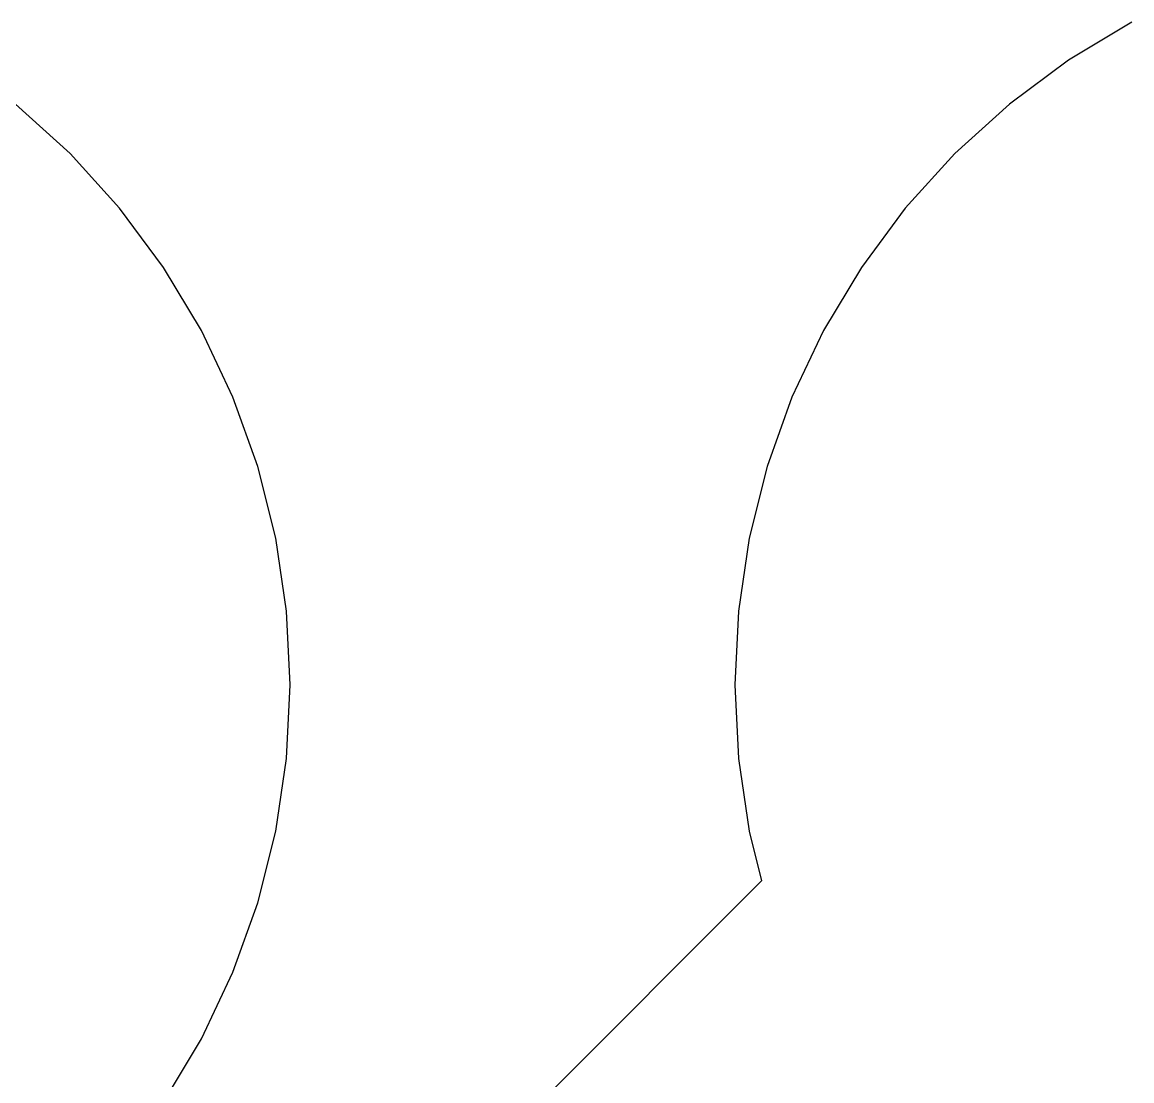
# Model space of a CAD drawing. Extents: x -8 to 8, y -8 to 8.
# Drawn here: x -2.27 to 2.86, y 2.67 to 7.56 of the extents above; entities that cross this region are included whole.
import ezdxf

# ---------------------------------------------------------------- set-up
doc = ezdxf.new("R2010")
doc.units = 0

msp = doc.modelspace()

# ---------------------------------------------------------------- linework, layer by layer
for p, q in [((2.8615, 7.5575), (2.5694, 7.3824)), ((2.5694, 7.3824), (2.2959, 7.1795)), ((-2.0435, 6.9508), (-2.2959, 7.1795)), ((2.2959, 7.1795), (2.0435, 6.9508)), ((-1.8149, 6.6985), (-2.0435, 6.9508)), ((2.0435, 6.9508), (1.8149, 6.6985)), ((-1.612, 6.425), (-1.8149, 6.6985)), ((1.8149, 6.6985), (1.612, 6.425)), ((-1.4369, 6.1329), (-1.612, 6.425)), ((1.612, 6.425), (1.4369, 6.1329)), ((-1.2913, 5.8251), (-1.4369, 6.1329)), ((1.4369, 6.1329), (1.2913, 5.8251)), ((-1.1766, 5.5045), (-1.2913, 5.8251)), ((1.2913, 5.8251), (1.1766, 5.5045)), ((-1.0939, 5.1742), (-1.1766, 5.5045)), ((1.1766, 5.5045), (1.0939, 5.1742)), ((-1.0439, 4.8373), (-1.0939, 5.1742)), ((1.0939, 5.1742), (1.0439, 4.8373)), ((-1.0272, 4.4972), (-1.0439, 4.8373)), ((1.0439, 4.8373), (1.0272, 4.4972)), ((-1.0439, 4.1571), (-1.0272, 4.4972)), ((1.0272, 4.4972), (1.0439, 4.1571)), ((-1.0939, 3.8202), (-1.0439, 4.1571)), ((1.0439, 4.1571), (1.0939, 3.8202)), ((-1.1766, 3.4899), (-1.0939, 3.8202)), ((1.0939, 3.8202), (1.1513, 3.5908)), ((1.1513, 3.5908), (-1.1844, 1.2551)), ((-1.2913, 3.1693), (-1.1766, 3.4899)), ((-1.4369, 2.8614), (-1.2913, 3.1693)), ((-1.612, 2.5694), (-1.4369, 2.8614))]:
    msp.add_line(p, q)

doc.saveas('drawing.dxf')
